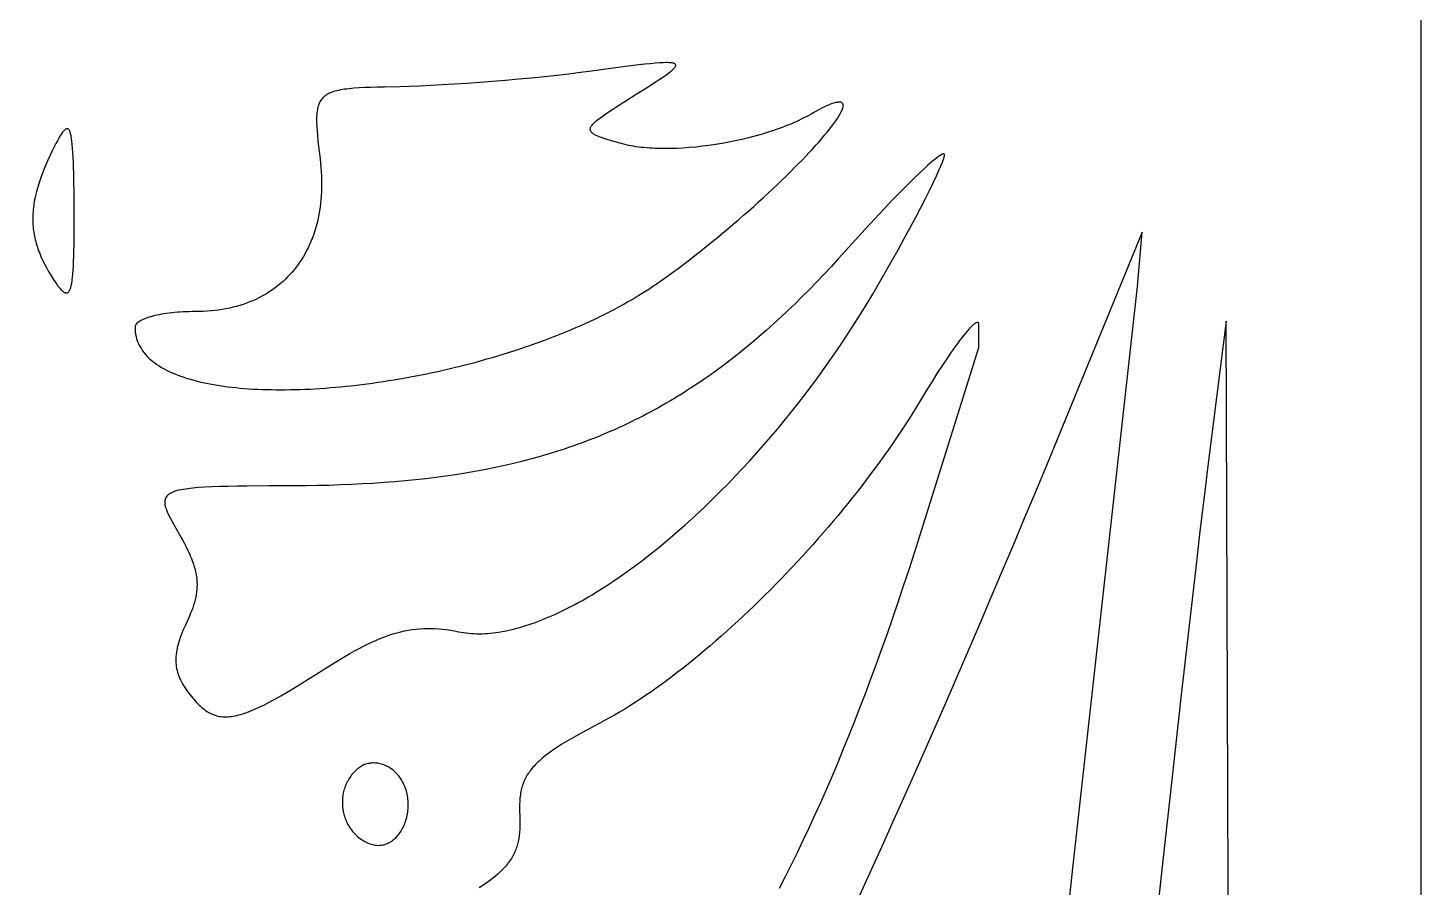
# Model space of a CAD drawing. Extents: x -452 to 452, y -1000 to 1000.
# Drawn here: x 151.6 to 452.5, y 496.3 to 681.8 of the extents above; entities that cross this region are included whole.
import ezdxf

# ---------------------------------------------------------------- set-up
doc = ezdxf.new("R2010")
doc.units = 0
doc.layers.add('LAYER_1', color=18, linetype='CONTINUOUS')

msp = doc.modelspace()

# ---------------------------------------------------------------- linework, layer by layer
at = {"layer": 'LAYER_1'}
for points in [[(0, -1000), (452.5, -1000), (452.5, 1000), (-452.5, 1000), (-452.5, -1000)], [(288.35, 627.2), (289.58, 628.08), (290.81, 628.98), (292.04, 629.89), (293.27, 630.81), (294.49, 631.74), (295.7, 632.68), (296.91, 633.63), (298.11, 634.58), (299.29, 635.54), (300.47, 636.5), (301.64, 637.47), (302.8, 638.44), (303.94, 639.41), (305.07, 640.38), (306.19, 641.34), (307.29, 642.31), (308.37, 643.27), (309.43, 644.23), (310.47, 645.18), (311.5, 646.12), (312.5, 647.06), (313.48, 647.98), (314.43, 648.9), (315.36, 649.8), (316.27, 650.69), (317.15, 651.57), (318, 652.43), (318.82, 653.28), (319.62, 654.1), (320.38, 654.91), (321.11, 655.7), (321.81, 656.47), (322.48, 657.22), (323.11, 657.94), (323.7, 658.64), (324.26, 659.31), (324.78, 659.96), (325.26, 660.58), (325.7, 661.17), (326.1, 661.73), (326.46, 662.26), (326.77, 662.76), (327.04, 663.22), (327.27, 663.65), (327.45, 664.04), (327.52, 664.23), (327.58, 664.4), (327.63, 664.56), (327.67, 664.72), (327.69, 664.86), (327.7, 665), (327.7, 665.12), (327.69, 665.24), (327.66, 665.34), (327.62, 665.43), (327.57, 665.52), (327.51, 665.59), (327.43, 665.65), (327.34, 665.7), (327.23, 665.74), (327.11, 665.77), (326.98, 665.78), (326.83, 665.79), (326.67, 665.78), (326.49, 665.76), (326.3, 665.73), (326.1, 665.68), (325.88, 665.63), (325.64, 665.56), (325.13, 665.38), (324.56, 665.16), (323.93, 664.88), (323.23, 664.54), (322.47, 664.15), (321.64, 663.71), (320.75, 663.21), (320.25, 662.92), (319.73, 662.64), (319.2, 662.36), (318.65, 662.09), (318.1, 661.83), (317.53, 661.56), (316.95, 661.31), (316.36, 661.05), (315.76, 660.81), (315.15, 660.56), (314.53, 660.33), (313.9, 660.09), (313.26, 659.87), (312.62, 659.65), (311.3, 659.22), (309.96, 658.81), (308.6, 658.43), (307.22, 658.07), (305.82, 657.73), (304.41, 657.42), (302.98, 657.13), (301.56, 656.87), (300.13, 656.63), (298.7, 656.42), (297.27, 656.24), (295.86, 656.09), (294.46, 655.96), (293.07, 655.86), (291.7, 655.79), (290.35, 655.75), (289.69, 655.74), (289.03, 655.74), (288.39, 655.75), (287.74, 655.76), (287.11, 655.78), (286.49, 655.81), (285.87, 655.85), (285.27, 655.9), (284.67, 655.95), (284.09, 656.01), (283.52, 656.08), (282.95, 656.16), (282.4, 656.25), (281.87, 656.35), (281.34, 656.45), (280.83, 656.56), (280.33, 656.69), (279.85, 656.82), (278.18, 657.29), (277.43, 657.51), (276.74, 657.72), (276.11, 657.92), (275.53, 658.11), (275.01, 658.3), (274.56, 658.49), (274.16, 658.68), (273.99, 658.78), (273.83, 658.87), (273.68, 658.97), (273.55, 659.07), (273.44, 659.17), (273.34, 659.27), (273.26, 659.37), (273.19, 659.47), (273.14, 659.58), (273.1, 659.69), (273.08, 659.81), (273.08, 659.92), (273.09, 660.04), (273.12, 660.16), (273.17, 660.29), (273.23, 660.42), (273.31, 660.56), (273.4, 660.7), (273.51, 660.84), (273.64, 660.99), (273.78, 661.15), (273.94, 661.31), (274.31, 661.65), (274.75, 662.01), (275.26, 662.41), (275.84, 662.83), (276.48, 663.28), (277.2, 663.76), (277.99, 664.29), (278.85, 664.84), (280.78, 666.08), (283, 667.48), (285.22, 668.89), (287.13, 670.11), (287.97, 670.66), (288.72, 671.16), (289.38, 671.63), (289.97, 672.05), (290.46, 672.43), (290.67, 672.61), (290.86, 672.78), (291.03, 672.94), (291.17, 673.09), (291.29, 673.23), (291.38, 673.36), (291.46, 673.48), (291.51, 673.59), (291.53, 673.7), (291.53, 673.79), (291.5, 673.88), (291.45, 673.96), (291.38, 674.03), (291.28, 674.09), (291.15, 674.14), (291, 674.19), (290.82, 674.23), (290.62, 674.26), (290.39, 674.28), (290.13, 674.3), (289.85, 674.31), (289.53, 674.31), (288.83, 674.29), (288.01, 674.24), (287.08, 674.17), (286.04, 674.07), (284.88, 673.95), (283.6, 673.8), (280.68, 673.44), (273.34, 672.46), (270.96, 672.15), (268.46, 671.85), (265.86, 671.55), (263.17, 671.27), (260.41, 670.99), (257.62, 670.72), (254.8, 670.47), (251.98, 670.24), (249.18, 670.02), (246.43, 669.82), (243.74, 669.64), (241.13, 669.48), (238.63, 669.35), (236.26, 669.24), (234.03, 669.16), (231.97, 669.11), (228.62, 669.04), (227.11, 669), (225.69, 668.96), (224.38, 668.91), (223.16, 668.84), (222.03, 668.76), (220.99, 668.67), (220.51, 668.61), (220.04, 668.55), (219.6, 668.48), (219.17, 668.4), (218.77, 668.32), (218.38, 668.24), (218.02, 668.14), (217.67, 668.04), (217.35, 667.93), (217.04, 667.81), (216.74, 667.68), (216.47, 667.54), (216.21, 667.4), (215.97, 667.24), (215.74, 667.07), (215.54, 666.9), (215.34, 666.71), (215.16, 666.51), (215, 666.3), (214.85, 666.07), (214.71, 665.84), (214.58, 665.59), (214.47, 665.33), (214.37, 665.05), (214.29, 664.77), (214.21, 664.46), (214.15, 664.15), (214.1, 663.82), (214.06, 663.47), (214.02, 663.11), (214, 662.73), (213.99, 662.33), (213.99, 661.92), (213.99, 661.5), (214.03, 660.59), (214.09, 659.61), (214.18, 658.55), (214.29, 657.42), (214.43, 656.2), (214.74, 653.52), (214.84, 652.6), (214.93, 651.68), (214.99, 650.77), (215.03, 649.88), (215.06, 648.99), (215.07, 648.12), (215.06, 647.25), (215.03, 646.4), (214.98, 645.56), (214.91, 644.73), (214.83, 643.91), (214.73, 643.1), (214.61, 642.3), (214.47, 641.52), (214.32, 640.75), (214.15, 639.99), (213.96, 639.24), (213.75, 638.5), (213.53, 637.78), (213.29, 637.07), (213.03, 636.37), (212.76, 635.68), (212.47, 635.01), (212.16, 634.35), (211.84, 633.71), (211.5, 633.08), (211.15, 632.46), (210.78, 631.86), (210.39, 631.27), (209.99, 630.69), (209.57, 630.13), (209.14, 629.58), (208.69, 629.05), (208.22, 628.53), (207.74, 628.03), (207.25, 627.54), (206.74, 627.07), (206.22, 626.61), (205.68, 626.17), (205.13, 625.74), (204.56, 625.33), (203.98, 624.94), (203.38, 624.56), (202.77, 624.19), (202.15, 623.85), (201.51, 623.52), (200.86, 623.2), (200.19, 622.91), (199.51, 622.63), (198.82, 622.36), (198.12, 622.12), (197.4, 621.89), (196.67, 621.68), (195.92, 621.48), (195.17, 621.31), (194.4, 621.15), (193.61, 621.01), (192.82, 620.89), (192.01, 620.79), (191.19, 620.7), (190.36, 620.64), (189.52, 620.59), (188.67, 620.56), (187.8, 620.55), (187.13, 620.54), (186.47, 620.53), (185.82, 620.51), (185.18, 620.48), (184.56, 620.44), (183.94, 620.4), (183.34, 620.35), (182.75, 620.28), (182.17, 620.22), (181.61, 620.14), (181.06, 620.06), (180.53, 619.97), (180.02, 619.88), (179.53, 619.78), (179.06, 619.68), (178.61, 619.56), (178.17, 619.45), (177.76, 619.33), (177.38, 619.2), (177.01, 619.07), (176.67, 618.93), (176.36, 618.79), (176.07, 618.65), (175.81, 618.5), (175.58, 618.35), (175.37, 618.19), (175.19, 618.03), (175.05, 617.87), (174.93, 617.7), (174.89, 617.62), (174.85, 617.54), (174.82, 617.45), (174.8, 617.37), (174.79, 617.28), (174.78, 617.2), (174.8, 616.68), (174.84, 616.17), (174.91, 615.67), (175.01, 615.18), (175.13, 614.71), (175.28, 614.24), (175.46, 613.79), (175.66, 613.34), (175.89, 612.91), (176.15, 612.48), (176.43, 612.07), (176.73, 611.66), (177.06, 611.27), (177.41, 610.89), (177.79, 610.52), (178.19, 610.15), (178.61, 609.8), (179.06, 609.46), (179.52, 609.13), (180.01, 608.81), (180.52, 608.5), (181.06, 608.19), (181.61, 607.9), (182.18, 607.62), (182.78, 607.35), (183.39, 607.09), (184.02, 606.84), (184.68, 606.6), (185.35, 606.36), (186.04, 606.14), (186.75, 605.93), (187.47, 605.73), (188.22, 605.53), (188.98, 605.35), (189.75, 605.18), (190.55, 605.01), (191.36, 604.86), (192.18, 604.72), (193.02, 604.58), (193.88, 604.46), (194.75, 604.34), (195.64, 604.23), (196.54, 604.14), (197.45, 604.05), (198.38, 603.97), (199.32, 603.9), (200.27, 603.84), (201.24, 603.79), (202.21, 603.75), (203.2, 603.72), (204.2, 603.7), (205.21, 603.68), (206.24, 603.68), (207.27, 603.68), (208.31, 603.7), (209.36, 603.72), (210.42, 603.75), (211.49, 603.79), (212.57, 603.84), (213.66, 603.9), (214.75, 603.97), (215.86, 604.05), (216.97, 604.13), (218.08, 604.23), (219.21, 604.33), (220.34, 604.44), (221.47, 604.56), (222.61, 604.69), (223.76, 604.83), (224.91, 604.98), (226.07, 605.13), (227.23, 605.29), (228.39, 605.47), (229.56, 605.65), (230.73, 605.84), (231.9, 606.03), (233.08, 606.24), (234.26, 606.45), (235.44, 606.68), (236.62, 606.91), (237.8, 607.15), (238.98, 607.4), (240.17, 607.65), (241.35, 607.91), (242.53, 608.19), (243.72, 608.47), (244.9, 608.76), (246.08, 609.05), (247.26, 609.36), (248.43, 609.67), (249.61, 609.99), (250.78, 610.32), (251.95, 610.66), (253.12, 611), (254.28, 611.35), (255.44, 611.71), (256.59, 612.08), (257.74, 612.46), (258.88, 612.84), (260.02, 613.23), (261.16, 613.63), (262.28, 614.04), (263.4, 614.45), (264.52, 614.87), (265.62, 615.3), (266.72, 615.74), (267.82, 616.18), (268.9, 616.63), (269.97, 617.09), (271.04, 617.56), (272.1, 618.03), (273.15, 618.52), (274.18, 619.01), (275.21, 619.5), (276.23, 620), (277.24, 620.52), (278.23, 621.03), (279.22, 621.56), (280.19, 622.09), (281.15, 622.63), (282.1, 623.18), (283.03, 623.73), (283.95, 624.29), (284.86, 624.86), (285.75, 625.43), (286.63, 626.01), (287.5, 626.6)], [(156.99, 655.41), (156.46, 654.33), (155.98, 653.28), (155.52, 652.25), (155.1, 651.24), (154.72, 650.25), (154.37, 649.29), (154.05, 648.34), (153.76, 647.41), (153.51, 646.5), (153.3, 645.6), (153.2, 645.16), (153.11, 644.72), (153.03, 644.29), (152.96, 643.86), (152.9, 643.43), (152.85, 643), (152.8, 642.58), (152.77, 642.16), (152.74, 641.74), (152.72, 641.32), (152.71, 640.91), (152.71, 640.5), (152.71, 640.09), (152.73, 639.68), (152.75, 639.27), (152.78, 638.87), (152.82, 638.46), (152.87, 638.06), (152.93, 637.66), (153, 637.26), (153.07, 636.86), (153.15, 636.46), (153.24, 636.06), (153.34, 635.66), (153.45, 635.27), (153.57, 634.87), (153.69, 634.47), (153.83, 634.07), (153.97, 633.67), (154.12, 633.28), (154.28, 632.88), (154.44, 632.48), (154.81, 631.67), (155.2, 630.86), (155.63, 630.05), (156.09, 629.23), (156.59, 628.4), (157.12, 627.56), (157.48, 627.02), (157.82, 626.53), (158.14, 626.08), (158.44, 625.7), (158.73, 625.36), (159, 625.09), (159.13, 624.97), (159.26, 624.87), (159.38, 624.78), (159.5, 624.71), (159.61, 624.65), (159.72, 624.61), (159.83, 624.59), (159.93, 624.57), (160.03, 624.58), (160.12, 624.6), (160.22, 624.64), (160.3, 624.69), (160.39, 624.77), (160.47, 624.85), (160.55, 624.96), (160.62, 625.08), (160.7, 625.22), (160.76, 625.38), (160.83, 625.55), (160.89, 625.75), (161.01, 626.19), (161.11, 626.7), (161.21, 627.29), (161.29, 627.96), (161.36, 628.7), (161.43, 629.52), (161.48, 630.43), (161.53, 631.42), (161.57, 632.49), (161.6, 633.65), (161.62, 634.89), (161.63, 636.23), (161.65, 639.17), (161.63, 642.48), (161.61, 645.94), (161.57, 648.99), (161.54, 650.37), (161.51, 651.64), (161.47, 652.82), (161.42, 653.91), (161.37, 654.9), (161.31, 655.8), (161.24, 656.6), (161.17, 657.32), (161.08, 657.95), (160.99, 658.5), (160.88, 658.96), (160.83, 659.16), (160.77, 659.34), (160.71, 659.5), (160.64, 659.63), (160.57, 659.75), (160.5, 659.85), (160.43, 659.93), (160.35, 659.99), (160.27, 660.03), (160.19, 660.05), (160.1, 660.06), (160.01, 660.04), (159.91, 660.01), (159.82, 659.95), (159.71, 659.88), (159.61, 659.8), (159.5, 659.69), (159.39, 659.57), (159.15, 659.27), (158.89, 658.91), (158.62, 658.48), (158.33, 657.99), (158.02, 657.43), (157.7, 656.82), (157.35, 656.14)], [(244.66, 551.43), (245.19, 551.33), (245.73, 551.24), (246.27, 551.16), (246.83, 551.1), (247.39, 551.06), (247.95, 551.02), (248.53, 551), (249.11, 551), (249.69, 551.01), (250.29, 551.03), (250.88, 551.07), (251.49, 551.12), (252.1, 551.18), (252.72, 551.26), (253.34, 551.35), (253.97, 551.46), (254.6, 551.57), (255.24, 551.7), (255.89, 551.85), (256.54, 552), (257.19, 552.17), (257.85, 552.36), (258.52, 552.55), (259.19, 552.76), (259.87, 552.98), (260.54, 553.21), (261.23, 553.45), (261.92, 553.71), (262.61, 553.98), (263.31, 554.26), (264.01, 554.55), (264.72, 554.86), (265.43, 555.18), (266.14, 555.51), (266.86, 555.85), (267.58, 556.2), (268.3, 556.56), (269.03, 556.94), (269.76, 557.32), (270.49, 557.72), (271.23, 558.13), (271.97, 558.55), (272.72, 558.98), (273.46, 559.42), (274.21, 559.87), (274.96, 560.33), (275.71, 560.81), (276.47, 561.29), (277.99, 562.29), (279.52, 563.33), (281.05, 564.41), (282.59, 565.53), (284.14, 566.69), (285.69, 567.89), (287.24, 569.12), (288.8, 570.39), (290.36, 571.7), (291.93, 573.05), (293.49, 574.42), (295.05, 575.84), (296.61, 577.28), (298.17, 578.76), (299.73, 580.27), (301.28, 581.82), (302.83, 583.39), (304.38, 584.99), (305.91, 586.62), (307.45, 588.28), (308.97, 589.97), (310.48, 591.69), (311.99, 593.43), (313.48, 595.2), (314.97, 596.99), (316.44, 598.81), (317.9, 600.65), (319.34, 602.52), (320.78, 604.4), (322.19, 606.31), (323.59, 608.24), (324.98, 610.19), (326.34, 612.16), (327.69, 614.15), (329.01, 616.16), (330.32, 618.18), (331.61, 620.22), (332.87, 622.28), (334.11, 624.35), (335.33, 626.44), (336.78, 628.98), (338.19, 631.48), (339.55, 633.92), (340.86, 636.3), (342.11, 638.6), (343.28, 640.8), (344.38, 642.9), (345.39, 644.86), (346.31, 646.69), (347.13, 648.37), (347.85, 649.87), (348.45, 651.2), (348.71, 651.79), (348.93, 652.33), (349.12, 652.82), (349.28, 653.25), (349.41, 653.63), (349.5, 653.94), (349.56, 654.2), (349.57, 654.31), (349.57, 654.4), (349.57, 654.47), (349.55, 654.53), (349.51, 654.57), (349.46, 654.6), (349.4, 654.61), (349.33, 654.61), (349.24, 654.59), (349.14, 654.55), (349.02, 654.5), (348.9, 654.44), (348.61, 654.27), (348.27, 654.04), (347.89, 653.75), (347.46, 653.41), (346.98, 653.02), (346.47, 652.58), (345.91, 652.08), (345.31, 651.54), (344.68, 650.95), (344, 650.31), (343.29, 649.63), (341.77, 648.13), (340.13, 646.47), (338.36, 644.66), (336.49, 642.7), (334.53, 640.61), (332.49, 638.4), (330.37, 636.08), (328.19, 633.65), (326.63, 631.92), (325.07, 630.22), (323.52, 628.56), (321.96, 626.93), (320.41, 625.34), (318.86, 623.78), (317.3, 622.25), (315.75, 620.76), (314.19, 619.3), (312.64, 617.88), (311.08, 616.48), (309.51, 615.12), (307.95, 613.79), (306.38, 612.5), (304.8, 611.23), (303.22, 610), (301.63, 608.8), (300.04, 607.63), (298.44, 606.49), (296.83, 605.38), (295.21, 604.3), (294.4, 603.77), (293.58, 603.25), (292.76, 602.74), (291.94, 602.23), (291.12, 601.73), (290.3, 601.24), (289.47, 600.76), (288.64, 600.28), (287.81, 599.81), (286.97, 599.35), (286.13, 598.9), (285.29, 598.45), (284.44, 598.01), (283.59, 597.57), (282.74, 597.15), (281.89, 596.73), (281.03, 596.32), (280.16, 595.91), (279.3, 595.51), (278.43, 595.12), (277.55, 594.74), (276.68, 594.36), (275.79, 593.99), (274.91, 593.62), (274.02, 593.26), (273.13, 592.91), (272.23, 592.57), (271.33, 592.23), (270.42, 591.9), (269.51, 591.57), (268.59, 591.26), (267.67, 590.95), (266.75, 590.64), (265.82, 590.34), (264.88, 590.05), (263.94, 589.76), (262.05, 589.21), (260.14, 588.68), (258.2, 588.18), (256.24, 587.7), (254.27, 587.25), (252.26, 586.82), (250.24, 586.42), (248.19, 586.04), (246.12, 585.68), (244.02, 585.34), (241.89, 585.03), (239.74, 584.74), (237.56, 584.48), (235.36, 584.23), (233.12, 584.01), (230.86, 583.81), (228.57, 583.63), (226.24, 583.47), (223.89, 583.33), (221.51, 583.21), (219.09, 583.12), (216.64, 583.04), (214.16, 582.98), (211.65, 582.94), (209.1, 582.93), (203.68, 582.9), (198.95, 582.87), (196.83, 582.85), (194.87, 582.81), (193.06, 582.77), (191.4, 582.71), (189.89, 582.63), (188.51, 582.55), (187.87, 582.49), (187.27, 582.44), (186.69, 582.38), (186.15, 582.31), (185.65, 582.24), (185.17, 582.16), (184.72, 582.08), (184.3, 581.99), (183.91, 581.89), (183.55, 581.79), (183.22, 581.68), (182.92, 581.56), (182.64, 581.44), (182.39, 581.3), (182.16, 581.16), (181.96, 581.02), (181.79, 580.86), (181.63, 580.7), (181.51, 580.52), (181.4, 580.34), (181.32, 580.15), (181.26, 579.94), (181.22, 579.73), (181.2, 579.51), (181.2, 579.28), (181.22, 579.04), (181.25, 578.79), (181.31, 578.52), (181.39, 578.25), (181.48, 577.96), (181.59, 577.66), (181.71, 577.35), (181.85, 577.03), (182.01, 576.7), (182.36, 575.99), (182.77, 575.23), (183.22, 574.42), (184.26, 572.62), (184.69, 571.88), (185.09, 571.16), (185.46, 570.46), (185.82, 569.78), (186.14, 569.11), (186.44, 568.47), (186.72, 567.84), (186.97, 567.22), (187.2, 566.62), (187.4, 566.03), (187.58, 565.46), (187.74, 564.89), (187.87, 564.33), (187.98, 563.77), (188.06, 563.23), (188.12, 562.68), (188.16, 562.14), (188.17, 561.6), (188.16, 561.06), (188.12, 560.53), (188.07, 559.98), (187.99, 559.44), (187.88, 558.89), (187.76, 558.33), (187.61, 557.77), (187.44, 557.19), (187.25, 556.61), (187.03, 556.01), (186.79, 555.41), (186.53, 554.78), (186.25, 554.15), (185.95, 553.49), (185.65, 552.87), (185.38, 552.26), (185.13, 551.67), (184.9, 551.1), (184.68, 550.54), (184.49, 550), (184.31, 549.47), (184.15, 548.95), (184.01, 548.44), (183.89, 547.95), (183.79, 547.47), (183.71, 546.99), (183.65, 546.53), (183.61, 546.08), (183.59, 545.63), (183.58, 545.19), (183.6, 544.76), (183.63, 544.33), (183.69, 543.91), (183.76, 543.49), (183.85, 543.08), (183.96, 542.67), (184.09, 542.26), (184.24, 541.85), (184.41, 541.44), (184.6, 541.03), (184.81, 540.62), (185.04, 540.21), (185.28, 539.8), (185.55, 539.38), (185.83, 538.96), (186.14, 538.54), (186.7, 537.79), (187.26, 537.1), (187.54, 536.77), (187.81, 536.45), (188.09, 536.15), (188.36, 535.87), (188.64, 535.59), (188.91, 535.33), (189.19, 535.09), (189.47, 534.85), (189.75, 534.64), (190.03, 534.43), (190.31, 534.24), (190.6, 534.06), (190.89, 533.9), (191.19, 533.75), (191.49, 533.62), (191.79, 533.5), (192.1, 533.39), (192.42, 533.3), (192.74, 533.22), (193.06, 533.16), (193.39, 533.11), (193.73, 533.08), (194.08, 533.06), (194.43, 533.06), (194.8, 533.07), (195.17, 533.1), (195.55, 533.14), (195.94, 533.2), (196.34, 533.27), (196.74, 533.36), (197.16, 533.46), (197.59, 533.58), (198.03, 533.71), (198.49, 533.86), (198.95, 534.02), (199.43, 534.2), (199.92, 534.4), (200.42, 534.61), (200.94, 534.83), (201.47, 535.07), (202.01, 535.33), (202.57, 535.61), (203.74, 536.2), (204.96, 536.86), (206.26, 537.59), (207.62, 538.38), (209.06, 539.24), (210.57, 540.16), (212.16, 541.16), (213.84, 542.21), (215.59, 543.34), (216.76, 544.09), (217.9, 544.8), (219.01, 545.47), (220.09, 546.11), (221.14, 546.72), (222.17, 547.29), (223.17, 547.82), (224.15, 548.33), (225.1, 548.8), (226.04, 549.23), (226.96, 549.64), (227.86, 550.01), (228.75, 550.35), (229.62, 550.66), (230.48, 550.95), (231.33, 551.2), (232.17, 551.42), (233, 551.61), (233.82, 551.77), (234.65, 551.9), (235.46, 552.01), (236.28, 552.09), (237.09, 552.14), (237.91, 552.16), (238.73, 552.16), (239.55, 552.13), (240.38, 552.07), (241.21, 551.99), (242.06, 551.89), (242.91, 551.76), (243.78, 551.61)], [(231.39, 520.7), (231.18, 520.92), (230.97, 521.13), (230.75, 521.33), (230.52, 521.52), (230.29, 521.7), (230.05, 521.87), (229.81, 522.03), (229.56, 522.18), (229.3, 522.32), (229.05, 522.44), (228.79, 522.56), (228.52, 522.66), (228.26, 522.76), (227.99, 522.84), (227.72, 522.91), (227.45, 522.97), (227.18, 523.02), (226.91, 523.05), (226.64, 523.08), (226.38, 523.09), (226.11, 523.09), (225.85, 523.08), (225.59, 523.05), (225.33, 523.01), (225.08, 522.97), (224.83, 522.9), (224.58, 522.83), (224.34, 522.74), (224.11, 522.64), (223.89, 522.53), (223.67, 522.41), (223.45, 522.27), (223.18, 522.07), (222.92, 521.87), (222.67, 521.65), (222.43, 521.44), (222.19, 521.21), (221.97, 520.98), (221.76, 520.74), (221.56, 520.5), (221.37, 520.25), (221.18, 519.99), (221.01, 519.73), (220.85, 519.46), (220.7, 519.19), (220.55, 518.92), (220.42, 518.64), (220.29, 518.36), (220.18, 518.07), (220.07, 517.79), (219.98, 517.49), (219.89, 517.2), (219.82, 516.9), (219.75, 516.6), (219.69, 516.3), (219.64, 516), (219.61, 515.7), (219.58, 515.39), (219.56, 515.09), (219.55, 514.78), (219.55, 514.48), (219.55, 514.17), (219.57, 513.87), (219.6, 513.56), (219.63, 513.26), (219.68, 512.95), (219.73, 512.65), (219.79, 512.35), (219.87, 512.06), (219.95, 511.76), (220.04, 511.47), (220.14, 511.18), (220.24, 510.89), (220.36, 510.61), (220.49, 510.33), (220.62, 510.05), (220.76, 509.78), (220.92, 509.52), (221.08, 509.25), (221.25, 509), (221.43, 508.74), (221.61, 508.5), (221.81, 508.26), (222.01, 508.02), (222.23, 507.8), (222.45, 507.57), (222.68, 507.36), (222.92, 507.15), (223.16, 506.95), (223.42, 506.76), (223.68, 506.58), (223.96, 506.4), (224.24, 506.24), (224.53, 506.08), (224.82, 505.93), (225.13, 505.79), (225.45, 505.66), (225.77, 505.55), (226.09, 505.47), (226.4, 505.4), (226.71, 505.35), (227.02, 505.32), (227.32, 505.31), (227.61, 505.32), (227.91, 505.34), (228.19, 505.39), (228.48, 505.44), (228.75, 505.52), (229.03, 505.61), (229.29, 505.72), (229.55, 505.84), (229.81, 505.98), (230.06, 506.13), (230.3, 506.29), (230.54, 506.47), (230.77, 506.66), (230.99, 506.87), (231.21, 507.08), (231.41, 507.31), (231.62, 507.54), (231.81, 507.79), (232, 508.05), (232.17, 508.32), (232.34, 508.59), (232.5, 508.88), (232.66, 509.17), (232.8, 509.47), (232.94, 509.78), (233.06, 510.09), (233.18, 510.41), (233.29, 510.74), (233.38, 511.07), (233.47, 511.41), (233.55, 511.75), (233.62, 512.09), (233.67, 512.44), (233.72, 512.8), (233.75, 513.15), (233.78, 513.51), (233.79, 513.87), (233.79, 514.23), (233.78, 514.59), (233.76, 514.95), (233.72, 515.31), (233.68, 515.67), (233.62, 516.03), (233.55, 516.39), (233.46, 516.74), (233.37, 517.1), (233.26, 517.45), (233.13, 517.8), (232.99, 518.14), (232.84, 518.48), (232.68, 518.81), (232.5, 519.14), (232.31, 519.47), (232.1, 519.79), (231.88, 520.1), (231.64, 520.4)]]:
    msp.add_lwpolyline(points, close=True, dxfattribs=at)
for points in [[(364.39, 380.94), (377.33, 501.02), (391.25, 625.95), (392.23, 637.73), (373.25, 591.37), (371.22, 586.45), (369.07, 581.26), (366.81, 575.86), (364.47, 570.29), (362.06, 564.58), (359.59, 558.79), (357.1, 552.96), (354.59, 547.13), (352.09, 541.35), (349.62, 535.66), (347.19, 530.1), (344.83, 524.72), (342.55, 519.56), (340.37, 514.67), (338.31, 510.09), (336.39, 505.85), (318.52, 466.69)], [(313.94, 496.03), (315.25, 498.57), (316.54, 501.15), (317.82, 503.76), (319.08, 506.4), (320.34, 509.08), (321.59, 511.8), (322.84, 514.56), (324.07, 517.35), (325.29, 520.19), (326.51, 523.07), (327.73, 525.99), (328.93, 528.96), (330.13, 531.97), (331.32, 535.03), (332.51, 538.13), (333.7, 541.29), (334.88, 544.5), (336.06, 547.75), (337.24, 551.07), (338.41, 554.43), (339.58, 557.85), (340.75, 561.33), (341.92, 564.86), (343.09, 568.45), (344.26, 572.11), (345.43, 575.82), (357.01, 612.83), (357.01, 617.68), (357.01, 617.8), (357, 617.9), (356.98, 617.99), (356.95, 618.07), (356.91, 618.13), (356.87, 618.17), (356.81, 618.21), (356.75, 618.22), (356.69, 618.23), (356.61, 618.22), (356.53, 618.2), (356.44, 618.16), (356.34, 618.11), (356.24, 618.05), (356.01, 617.89), (355.76, 617.68), (355.48, 617.42), (355.17, 617.11), (354.84, 616.75), (354.49, 616.35), (354.11, 615.9), (353.71, 615.41), (353.29, 614.88), (352.85, 614.3), (352.39, 613.68), (351.91, 613.02), (351.41, 612.33), (350.9, 611.59), (350.36, 610.82), (349.26, 609.17), (348.09, 607.39), (346.88, 605.48), (345.63, 603.45), (344.33, 601.31), (343.55, 600.02), (342.75, 598.72), (341.93, 597.42), (341.09, 596.11), (340.23, 594.81), (339.35, 593.5), (338.46, 592.19), (337.55, 590.88), (336.63, 589.57), (335.68, 588.26), (334.73, 586.95), (333.75, 585.64), (332.77, 584.33), (331.77, 583.03), (330.76, 581.73), (329.73, 580.43), (328.69, 579.14), (327.64, 577.85), (326.58, 576.56), (325.51, 575.28), (324.43, 574.01), (323.33, 572.74), (322.23, 571.48), (321.12, 570.22), (320, 568.98), (318.88, 567.74), (317.74, 566.51), (316.6, 565.29), (315.46, 564.08), (314.3, 562.88), (313.14, 561.69), (311.98, 560.51), (310.81, 559.34), (309.64, 558.19), (308.47, 557.04), (307.29, 555.92), (306.11, 554.8), (304.93, 553.7), (303.74, 552.61), (302.56, 551.54), (301.37, 550.49), (300.19, 549.45), (299, 548.42), (297.82, 547.42), (296.64, 546.43), (295.46, 545.46), (294.28, 544.51), (293.11, 543.58), (291.94, 542.67), (290.77, 541.77), (289.61, 540.9), (288.45, 540.05), (287.3, 539.22), (286.15, 538.41), (285.01, 537.63), (283.88, 536.87), (282.75, 536.13), (281.64, 535.42), (280.53, 534.73), (279.43, 534.07), (278.34, 533.43), (277.26, 532.81), (276.19, 532.23), (275.13, 531.67), (273.76, 530.96), (272.47, 530.27), (271.24, 529.61), (270.08, 528.96), (268.98, 528.34), (267.95, 527.73), (266.97, 527.14), (266.06, 526.56), (265.21, 525.99), (264.41, 525.43), (263.66, 524.88), (262.97, 524.33), (262.65, 524.06), (262.33, 523.79), (262.03, 523.52), (261.74, 523.25), (261.47, 522.98), (261.2, 522.71), (260.95, 522.44), (260.71, 522.17), (260.48, 521.89), (260.26, 521.62), (260.05, 521.35), (259.86, 521.07), (259.67, 520.79), (259.49, 520.51), (259.33, 520.23), (259.17, 519.94), (259.02, 519.66), (258.89, 519.37), (258.76, 519.07), (258.64, 518.78), (258.53, 518.48), (258.43, 518.17), (258.34, 517.86), (258.25, 517.55), (258.17, 517.23), (258.11, 516.91), (258.05, 516.58), (257.99, 516.25), (257.95, 515.91), (257.91, 515.57), (257.85, 514.86), (257.82, 514.13), (257.81, 513.37), (257.83, 512.58), (257.86, 511.76), (257.9, 510.98), (257.91, 510.22), (257.91, 509.49), (257.88, 508.79), (257.83, 508.1), (257.76, 507.44), (257.66, 506.8), (257.53, 506.17), (257.46, 505.87), (257.38, 505.57), (257.3, 505.27), (257.21, 504.97), (257.11, 504.68), (257, 504.4), (256.89, 504.11), (256.77, 503.83), (256.64, 503.56), (256.5, 503.28), (256.36, 503.01), (256.21, 502.74), (256.05, 502.48), (255.88, 502.21), (255.7, 501.95), (255.52, 501.69), (255.32, 501.43), (255.12, 501.17), (254.91, 500.92), (254.69, 500.66), (254.23, 500.16), (253.73, 499.65), (253.19, 499.15), (252.61, 498.65), (251.99, 498.15), (251.34, 497.65), (250.64, 497.14), (249.9, 496.63), (249.11, 496.12)], [(411.5, 313.78), (410.4, 618.5), (406.31, 586.08), (405.84, 582.32), (405.29, 577.76), (404.67, 572.47), (403.97, 566.5), (402.39, 552.81), (400.62, 537.16), (398.71, 520.07), (396.71, 502.02), (394.68, 483.52)]]:
    msp.add_lwpolyline(points, dxfattribs=at)

doc.saveas('drawing.dxf')
